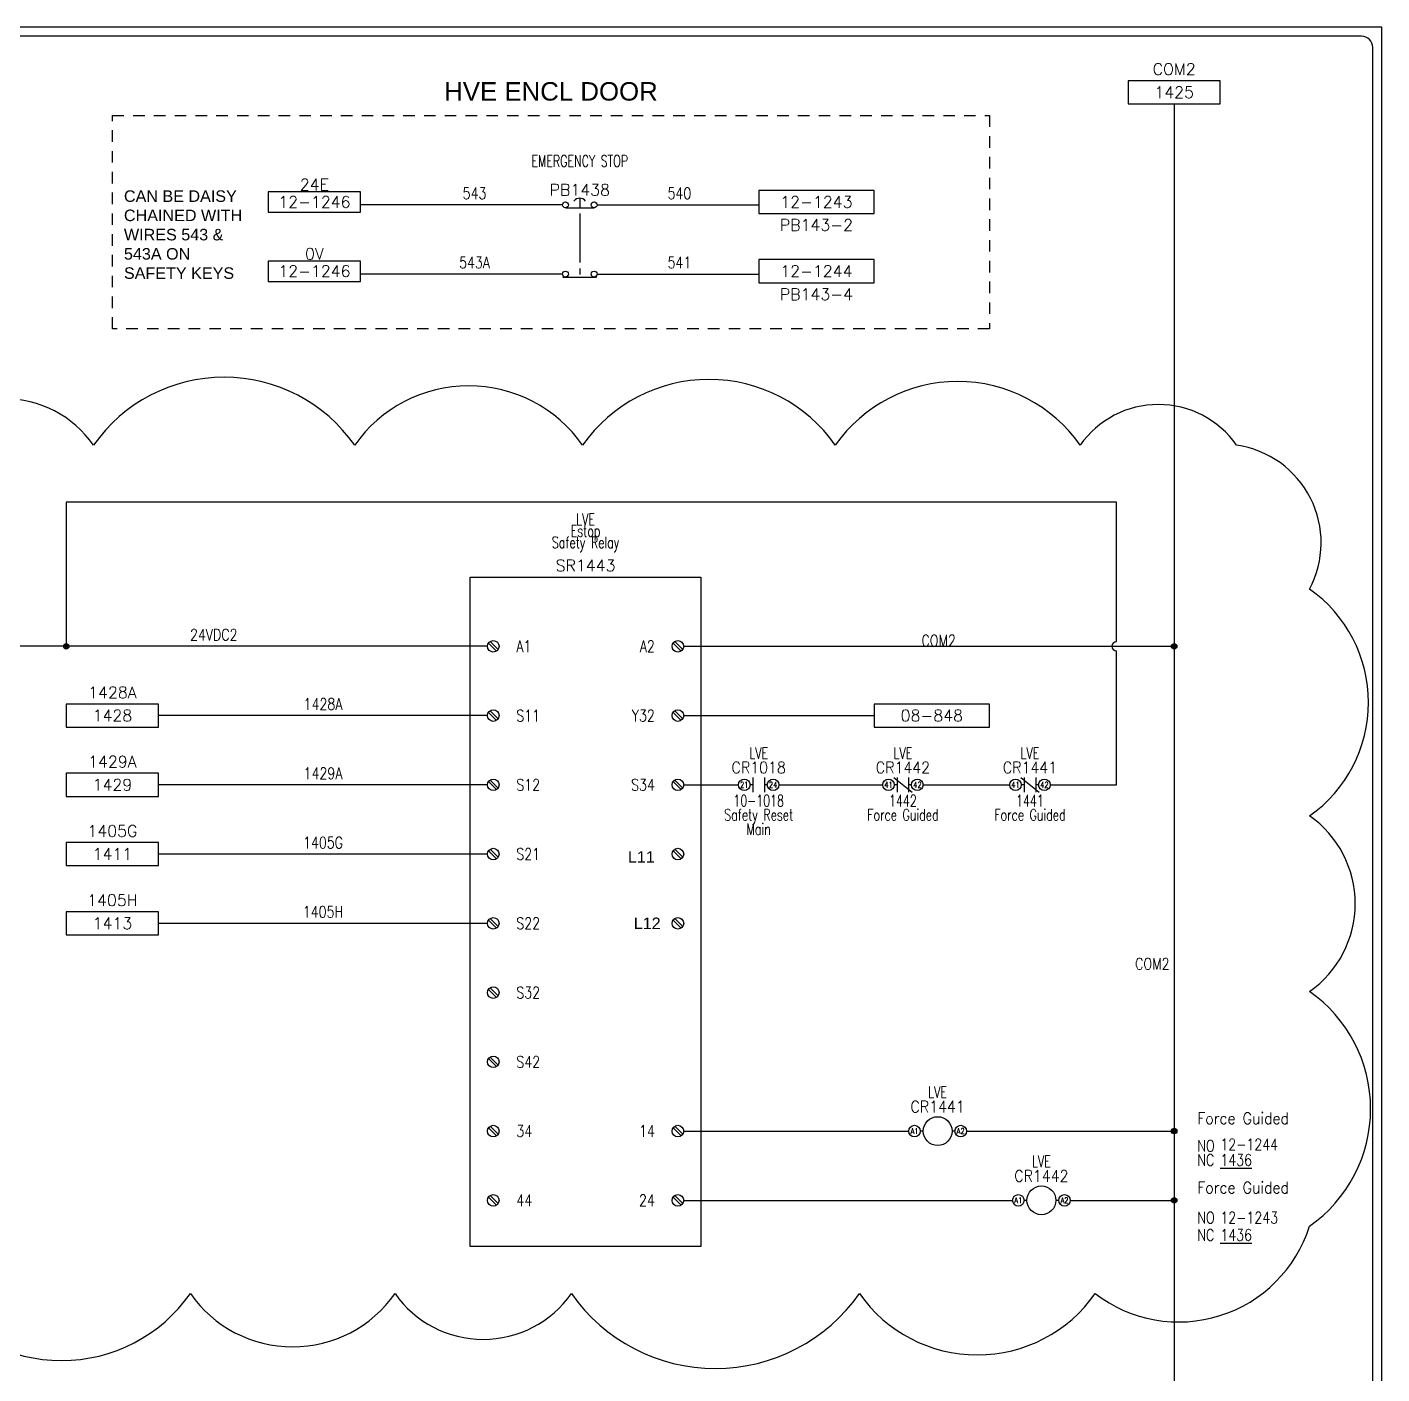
# Model space of a CAD drawing. Header units: inches. Extents: x 0 to 34.2, y 0 to 22.
# Drawn here: x 19.58 to 34.25, y 7.37 to 21.96 of the extents above; entities that cross this region are included whole.
import ezdxf
from ezdxf.enums import TextEntityAlignment as Align

# ---------------------------------------------------------------- set-up
doc = ezdxf.new("R2010")
doc.units = ezdxf.units.IN
doc.header["$MEASUREMENT"] = 0
doc.linetypes.add('HIDDEN2', pattern=[0.1875, 0.125, -0.0625])
for name, color, linetype in [('BLU_12AWG', 5, 'Continuous'), ('BLU_18AWG', 5, 'Continuous'), ('BLU_WHT_12AWG', 4, 'Continuous'), ('BLU_WHT_18AWG', 4, 'Continuous'), ('DESC', 150, 'Continuous'), ('DESCCHILD', 20, 'Continuous'), ('LINK', 9, 'Continuous'), ('LOC', 8, 'Continuous'), ('LOCBOX', 3, 'HIDDEN2'), ('MISC', 7, 'Continuous'), ('SYMS', 7, 'Continuous'), ('TAGS', 1, 'Continuous'), ('TERMS', 3, 'Continuous'), ('WIRENO', 3, 'Continuous'), ('XREF', 7, 'Continuous'), ('XREFCHILD', 90, 'Continuous')]:
    doc.layers.add(name, color=color, linetype=linetype)
doc.styles.add('Fields', font='simplex.shx', dxfattribs={"height": 0.185})
doc.styles.get("Standard").update_dxf_attribs({"font": 'arial.ttf'})
doc.styles.add('WD', font='romans.shx', dxfattribs={"height": 0.185})

# ---------------------------------------------------------------- blocks, each defined once
blk = doc.blocks.new('RG_Master_Ver_4_2_2')
at = {"color": 3}
for p, q in [((34.028, 21.856), (0.25, 21.856)), ((34.15, 0.194), (34.15, 21.734))]:
    blk.add_line(p, q, dxfattribs=at)
blk.add_lwpolyline([(0, -0.044), (34.25, -0.044), (34.25, 21.956), (0, 21.956)], close=True, dxfattribs=at)
blk.add_arc((34.028, 21.734), 0.122, 0, 90, dxfattribs=at)
at = {"style": 'Fields'}
for tag, p in [('DESCRIPTION_3', (13.116, 1.307)), ('DRN_3', (15.472, 1.307)), ('CHK_3', (16.529, 1.307)), ('APP_3', (17.552, 1.307)), ('DATE_3', (18.829, 1.307)), ('CUSTOMER', (28.997, 1.214)), ('DRAWING_DESC', (32.229, 1.246)), ('DESCRIPTION_2', (13.116, 0.951)), ('DRN_2', (15.472, 0.951)), ('CHK_2', (16.529, 0.951)), ('APP_2', (17.552, 0.951)), ('DATE_2', (18.829, 0.951)), ('DRAWING_#', (32.125, 0.894)), ('SIZE', (30.715, 0.894)), ('REV', (33.543, 0.894)), ('DESCRIPTION_1', (13.116, 0.596)), ('DRN_1', (15.472, 0.596)), ('CHK_1', (16.529, 0.596)), ('APP_1', (17.552, 0.596)), ('DATE_1', (18.829, 0.596)), ('PROJECT_#', (28.981, 0.581)), ('DRN_BY', (30.875, 0.524)), ('CHK_BY', (31.762, 0.524)), ('APP_BY', (32.75, 0.524)), ('SCALE', (33.652, 0.524)), ('PROJECT_NAME', (29.021, 0.176)), ('SHEETNUM', (32.753, 0.176)), ('TTL_SHTS', (33.547, 0.176))]:
    blk.add_attdef(tag, text='', height=0.125, dxfattribs=at).set_placement(p, align=Align.CENTER)
at = {"style": 'Fields', "flags": 9}
blk.add_attdef('WD_TB', (9.953, 0.194), '', height=0.0638, dxfattribs=at)
blk = doc.blocks.new('HPB12M')
for p, q in [((0, 0.074), (0, -0.031)), ((-0.156, -0.032), (0.156, -0.032))]:
    blk.add_line(p, q)
for centre in [(-0.155, 0), (0.155, 0)]:
    blk.add_circle(centre, 0.0322)
blk.add_arc((0, -0.006), 0.0781, 36.8699, 143.1301)
at = {"style": 'WD', "width": 0.7}
for tag, p in [('INST', (0, 0.738)), ('LOC', (0, 0.568)), ('DESC1', (0, 0.412)), ('DESC2', (0, 0.255)), ('XREF', (0, -0.232))]:
    blk.add_attdef(tag, text='', height=0.125, dxfattribs=at).set_placement(p, align=Align.CENTER)
at = {"style": 'WD'}
blk.add_attdef('TAG1', text='', height=0.125, dxfattribs=at).set_placement((0, 0.099), align=Align.CENTER)
for tag, p, height, flags in [('X4TERM01', (-0.188, 0), 0.0125, 1), ('FAMILY', (0.054, 0.058), 0.01, 9), ('CONTACT', (0.054, 0.042), 0.01, 9), ('X1TERM02', (0.188, 0), 0.0125, 1)]:
    blk.add_attdef(tag, p, '', height=height, dxfattribs=dict(at, flags=flags))
for tag, p in [('X2LINK', (0, 0.125)), ('X8LINK', (0, -0.094))]:
    blk.add_attdef(tag, p, '', height=0.01, dxfattribs=at)
at = {"linetype": 'Continuous', "style": 'WD', "flags": 9}
for tag, p in [('MFG', (0.076, 0)), ('CAT', (0.076, 0.017)), ('ASSYCODE', (0.076, -0.017))]:
    blk.add_attdef(tag, text='', height=0.01, dxfattribs=at).set_placement(p, align=Align.CENTER)
at = {"linetype": 'Continuous', "style": 'WD', "flags": 8}
blk.add_attdef('TERM01', text='', height=0.125, dxfattribs=at).set_placement((-0.25, -0.016), align=Align.TOP_RIGHT)
blk.add_attdef('TERM02', text='', height=0.125, dxfattribs=at).set_placement((0.25, -0.016), align=Align.TOP_LEFT)
blk = doc.blocks.new('HSS22')
for p, q in [((0, 0.062), (0, -0.005)), ((-0.185, -0.034), (0.18, -0.034))]:
    blk.add_line(p, q)
for centre in [(-0.155, 0), (0.155, 0)]:
    blk.add_circle(centre, 0.0322)
at = {"style": 'WD', "width": 0.7}
for tag, p in [('INST', (0, 0.738)), ('LOC', (0, 0.568)), ('DESC1', (0, 0.412)), ('DESC2', (0, 0.255)), ('XREF', (0, -0.227))]:
    blk.add_attdef(tag, text='', height=0.125, dxfattribs=at).set_placement(p, align=Align.CENTER)
at = {"style": 'WD'}
blk.add_attdef('TAG2', text='', height=0.125, dxfattribs=at).set_placement((0, 0.099), align=Align.CENTER)
for tag, p, height, flags in [('X4TERM01', (-0.188, 0), 0.0125, 1), ('FAMILY', (0.054, 0.058), 0.01, 9), ('CONTACT', (0.054, 0.042), 0.01, 9), ('X1TERM02', (0.188, 0), 0.0125, 1)]:
    blk.add_attdef(tag, p, '', height=height, dxfattribs=dict(at, flags=flags))
for tag, p in [('X2LINK', (0, 0.125)), ('X8LINK', (0, -0.094))]:
    blk.add_attdef(tag, p, '', height=0.01, dxfattribs=at)
at = {"style": 'WD', "width": 0.8}
blk.add_attdef('STATE', (0.25, 0.016), '', height=0.125, dxfattribs=at)
at = {"linetype": 'Continuous', "style": 'WD', "flags": 8}
blk.add_attdef('TERM01', text='', height=0.125, dxfattribs=at).set_placement((-0.25, -0.031), align=Align.TOP_RIGHT)
blk.add_attdef('TERM02', text='', height=0.125, dxfattribs=at).set_placement((0.25, -0.031), align=Align.TOP_LEFT)
blk = doc.blocks.new('WD_WNH')
at = {"linetype": 'Continuous', "style": 'WD', "width": 0.8}
blk.add_attdef('WIRENO', text='', height=0.125, dxfattribs=at).set_placement((0, 0.062), align=Align.CENTER)
at = {"style": 'WD', "flags": 1}
for tag, p in [('W01USER', (0, 0.078)), ('W02USER', (0, 0.07)), ('W03USER', (0, 0.062)), ('W04USER', (0, 0.055)), ('W05USER', (0, 0.047)), ('W06USER', (0, 0.039)), ('W07USER', (0, 0.031)), ('W08USER', (0, 0.023)), ('W09USER', (0, 0.016)), ('W10USER', (0, 0.008))]:
    blk.add_attdef(tag, text='', height=0.005, dxfattribs=at).set_placement(p, align=Align.CENTER)
blk = doc.blocks.new('HA2D1_REF_1')
for p, q in [((0, 0.25), (0, 0)), ((1, 0.25), (0, 0.25)), ((1, 0), (1, 0.25)), ((0, 0), (1, 0))]:
    blk.add_line(p, q)
at = {"style": 'WD'}
for tag, p in [('DESC1', (0.5, 0.3125)), ('XREF', (0.5, 0.0625))]:
    blk.add_attdef(tag, text='', height=0.125, dxfattribs=at).set_placement(p, align=Align.CENTER)
at = {"style": 'WD', "flags": 1}
blk.add_attdef('SIGCODE', text='', height=0.125, dxfattribs=at).set_placement((0.5, -0.125), align=Align.CENTER)
blk = doc.blocks.new('HA2S1_REF1')
for p, q in [((0, 0.25), (0, 0)), ((1.25, 0.25), (0, 0.25)), ((1.25, 0), (1.25, 0.25)), ((0, 0), (1.25, 0))]:
    blk.add_line(p, q)
at = {"style": 'WD', "flags": 1}
blk.add_attdef('SIGCODE', (0.312, 0.282), '', height=0.125, dxfattribs=at)
at = {"style": 'WD'}
for tag, p in [('XREF', (0.625, 0.062)), ('DESC1', (0.625, -0.153))]:
    blk.add_attdef(tag, text='', height=0.125, dxfattribs=at).set_placement(p, align=Align.CENTER)
blk = doc.blocks.new('HA2D1_REF1')
for p, q in [((-0.0625, 0.109375), (-0.0625, -0.109375)), ((0.9375, 0.109375), (-0.0625, 0.109375)), ((0.9375, -0.109375), (0.9375, 0.109375)), ((-0.0625, -0.109375), (0.9375, -0.109375))]:
    blk.add_line(p, q)
at = {"style": 'WD', "flags": 1}
blk.add_attdef('SIGCODE', (0, 0.3125), '', height=0.125, dxfattribs=at)
at = {"style": 'WD'}
for tag, p in [('DESC1', (0.4375, 0.125)), ('XREF', (0.4375, -0.0625))]:
    blk.add_attdef(tag, text='', height=0.125, dxfattribs=at).set_placement(p, align=Align.CENTER)
blk = doc.blocks.new('HCR1_AB_SRD22X2')
for p, q in [((0, 7.25), (2.5, 7.25)), ((0, 0), (0, 7.25)), ((2.5, 7.25), (2.5, 0)), ((0.198, 6.535), (0.285, 6.448)), ((0.215, 6.552), (0.302, 6.465)), ((2.198, 6.535), (2.285, 6.448)), ((2.215, 6.552), (2.302, 6.465)), ((0.198, 5.785), (0.285, 5.698)), ((0.215, 5.802), (0.302, 5.715)), ((2.198, 5.785), (2.285, 5.698)), ((2.215, 5.802), (2.302, 5.715)), ((0.198, 5.035), (0.285, 4.948)), ((0.215, 5.052), (0.302, 4.965)), ((2.198, 5.035), (2.285, 4.948)), ((2.215, 5.052), (2.302, 4.965)), ((0.198, 4.285), (0.285, 4.198)), ((0.215, 4.302), (0.302, 4.215)), ((2.198, 4.285), (2.285, 4.198)), ((2.215, 4.302), (2.302, 4.215)), ((0.198, 3.535), (0.285, 3.448)), ((0.215, 3.552), (0.302, 3.465)), ((2.198, 3.535), (2.285, 3.448)), ((2.215, 3.552), (2.302, 3.465)), ((0.215, 2.802), (0.302, 2.715)), ((0.198, 2.785), (0.285, 2.698)), ((0.198, 2.035), (0.285, 1.948)), ((0.215, 2.052), (0.302, 1.965)), ((0.198, 1.285), (0.285, 1.198)), ((0.215, 1.302), (0.302, 1.215)), ((2.198, 1.285), (2.285, 1.198)), ((2.215, 1.302), (2.302, 1.215)), ((0.198, 0.535), (0.285, 0.448)), ((0.215, 0.552), (0.302, 0.465)), ((2.198, 0.535), (2.285, 0.448)), ((2.215, 0.552), (2.302, 0.465)), ((2.5, 0), (0, 0))]:
    blk.add_line(p, q)
for centre in [(0.25, 6.5), (2.25, 6.5), (0.25, 5.75), (2.25, 5.75), (0.25, 5), (2.25, 5), (0.25, 4.25), (2.25, 4.25), (0.25, 3.5), (2.25, 3.5), (0.25, 2.75), (0.25, 2), (0.25, 1.25), (2.25, 1.25), (0.25, 0.5), (2.25, 0.5)]:
    blk.add_circle(centre, 0.0625)
at = {"style": 'WD', "width": 0.7}
for tag, p in [('INST', (1.25, 8)), ('LOC', (1.25, 7.875)), ('DESC1', (1.25, 7.75)), ('DESC2', (1.25, 7.625)), ('DESC3', (1.25, 7.5))]:
    blk.add_attdef(tag, text='', height=0.125, dxfattribs=at).set_placement(p, align=Align.MIDDLE_CENTER)
at = {"style": 'WD'}
blk.add_attdef('TAG1', text='', height=0.125, dxfattribs=at).set_placement((1.25, 7.375), align=Align.MIDDLE_CENTER)
at = {"style": 'WD', "flags": 9}
for tag, p in [('MFG', (1.25, 7.125)), ('CAT', (1.25, 7)), ('ASSYCODE', (1.25, 6.875)), ('FAMILY', (1.25, 6.75))]:
    blk.add_attdef(tag, text='', height=0.125, dxfattribs=at).set_placement(p, align=Align.MIDDLE_CENTER)
at = {"style": 'WD', "flags": 1}
for tag, p, height in [('X4TERM01', (0.188, 6.5), 0.005), ('X1TERM10', (2.312, 6.5), 0.005), ('X4TERM02', (0.188, 5.75), 0.005), ('X1TERM11', (2.312, 5.75), 0.005), ('X4TERM03', (0.188, 5), 0.005), ('X1TERM12', (2.312, 5), 0.005), ('X1TERM15', (2.312, 4.25), 0.01), ('X4TERM04', (0.188, 4.25), 0.005), ('X4TERM05', (0.188, 3.5), 0.005), ('X1TERM16', (2.312, 3.5), 0.01), ('X4TERM08', (0.188, 2.75), 0.005), ('X4TERM09', (0.188, 2), 0.005), ('X4TERM06', (0.188, 1.25), 0.005), ('X1TERM13', (2.312, 1.25), 0.005), ('X4TERM07', (0.188, 0.5), 0.005), ('X1TERM14', (2.312, 0.5), 0.005)]:
    blk.add_attdef(tag, p, '', height=height, dxfattribs=at)
at = {"style": 'WD', "width": 0.8}
for tag, p in [('TERM01', (0.5, 6.5)), ('TERM02', (0.5, 5.75)), ('TERM03', (0.5, 5)), ('TERM04', (0.5, 4.25)), ('TERM05', (0.5, 3.5)), ('TERM08', (0.5, 2.75)), ('TERM09', (0.5, 2)), ('TERM06', (0.5, 1.25)), ('TERM07', (0.5, 0.5))]:
    blk.add_attdef(tag, text='', height=0.125, dxfattribs=at).set_placement(p, align=Align.MIDDLE_LEFT)
for tag, p in [('TERM10', (2, 6.5)), ('TERM11', (2, 5.75)), ('TERM12', (2, 5)), ('TERM13', (2, 1.25)), ('TERM14', (2, 0.5))]:
    blk.add_attdef(tag, text='', height=0.125, dxfattribs=at).set_placement(p, align=Align.MIDDLE_RIGHT)
for tag, p in [('TERM15', (1.718, 4.312)), ('TERM16', (1.718, 3.562))]:
    blk.add_attdef(tag, text='', height=0.125, dxfattribs=at).set_placement(p, align=Align.TOP_CENTER)
blk = doc.blocks.new('WDDOT')
for radius in [0.03, 0.0187, 0.00929]:
    blk.add_circle((0, 0), radius)
blk = doc.blocks.new('WD_WNV')
at = {"linetype": 'Continuous', "style": 'WD', "width": 0.8}
blk.add_attdef('WIRENO', text='', height=0.125, dxfattribs=at).set_placement((-0.05, 0), align=Align.MIDDLE_RIGHT)
at = {"style": 'WD', "flags": 1}
for tag, p in [('W01USER', (-0.062, 0.094)), ('W02USER', (-0.062, 0.086)), ('W03USER', (-0.062, 0.078)), ('W04USER', (-0.062, 0.07)), ('W05USER', (-0.062, 0.062)), ('W06USER', (-0.062, 0.055)), ('W07USER', (-0.062, 0.047)), ('W08USER', (-0.062, 0.039)), ('W09USER', (-0.062, 0.031)), ('W10USER', (-0.062, 0.023))]:
    blk.add_attdef(tag, text='', height=0.005, dxfattribs=at).set_placement(p, align=Align.CENTER)
blk = doc.blocks.new('HCR21T')
for p, q in [((-0.062, 0), (-0.094, 0)), ((0.094, 0), (0.062, 0))]:
    blk.add_line(p, q)
at = {"linetype": 'Continuous'}
for p, q in [((-0.062, 0.08), (-0.062, -0.08)), ((0.062, 0.08), (0.062, -0.08))]:
    blk.add_line(p, q, dxfattribs=at)
for centre in [(-0.156, 0), (0.156, 0)]:
    blk.add_circle(centre, 0.0625)
at = {"style": 'WD'}
for tag, width, p in [('INST', 0.7, (0, 0.451)), ('LOC', 0.7, (0, 0.281)), ('TAG2', 0.9, (0, 0.125)), ('XREF', 0.7, (0, -0.235)), ('DESC1', 0.7, (0, -0.387)), ('DESC2', 0.7, (0, -0.543))]:
    blk.add_attdef(tag, text='', height=0.125, dxfattribs=dict(at, width=width)).set_placement(p, align=Align.CENTER)
at = {"linetype": 'Continuous', "style": 'WD', "width": 0.8, "flags": 8}
for tag, p in [('TERM01', (-0.156, 0)), ('TERM02', (0.156, 0))]:
    blk.add_attdef(tag, text='', height=0.0625, dxfattribs=at).set_placement(p, align=Align.MIDDLE_CENTER)
at = {"style": 'WD'}
for tag, p, height, flags in [('X4TERM01', (-0.219, 0), 0.0125, 1), ('FAMILY', (0.097, 0.053), 0.01, 9), ('CONTACT', (0.097, 0.036), 0.01, 1), ('X1TERM02', (0.219, 0), 0.0125, 1)]:
    blk.add_attdef(tag, p, '', height=height, dxfattribs=dict(at, flags=flags))
for tag, p in [('X2LINK', (0, 0.125)), ('X8LINK', (0, -0.125))]:
    blk.add_attdef(tag, p, '', height=0.01, dxfattribs=at)
blk = doc.blocks.new('HCR1T')
for p, q in [((-0.156, 0), (-0.188, 0)), ((0.188, 0), (0.156, 0))]:
    blk.add_line(p, q)
for centre, radius in [((0, 0), 0.156), ((-0.25, 0), 0.0625), ((0.25, 0), 0.0625)]:
    blk.add_circle(centre, radius)
at = {"style": 'WD'}
for tag, width, p in [('INST', 0.7, (0, 0.528)), ('LOC', 0.7, (0, 0.359)), ('TAG1', 0.9, (0, 0.202))]:
    blk.add_attdef(tag, text='', height=0.125, dxfattribs=dict(at, width=width)).set_placement(p, align=Align.CENTER)
at = {"style": 'WD', "flags": 9}
blk.add_attdef('FAMILY', text='', height=0.01, dxfattribs=at).set_placement((-0.005, 0.17), align=Align.CENTER)
at = {"linetype": 'Continuous', "style": 'WD', "flags": 1}
for tag, p in [('CAT', (0, 0.159)), ('MFG', (0, 0.14))]:
    blk.add_attdef(tag, text='', height=0.01, dxfattribs=at).set_placement(p, align=Align.MIDDLE)
at = {"style": 'WD'}
for tag, p, width in [('DESC1', (1.126, 0.076), 0.9), ('DESC2', (1.126, -0.081), 0.9), ('DESC3', (1.126, -0.237), 0.9), ('XREFNO', (1.359, -0.393), 0.8), ('XREFNC', (1.359, -0.549), 0.8)]:
    blk.add_attdef(tag, p, '', height=0.125, dxfattribs=dict(at, width=width))
at = {"linetype": 'Continuous', "style": 'WD', "width": 0.8, "flags": 8}
for tag, p in [('TERM01', (-0.25, 0)), ('TERM02', (0.25, 0))]:
    blk.add_attdef(tag, text='', height=0.0625, dxfattribs=at).set_placement(p, align=Align.MIDDLE_CENTER)
at = {"style": 'WD', "flags": 1}
for tag, p in [('X4TERM01', (-0.312, 0)), ('X1TERM02', (0.312, 0))]:
    blk.add_attdef(tag, p, '', height=0.0125, dxfattribs=at)
at = {"linetype": 'Continuous', "style": 'WD', "flags": 9}
blk.add_attdef('ASSYCODE', text='', height=0.01, dxfattribs=at).set_placement((0, 0.109), align=Align.CENTER)
at = {"style": 'WD', "width": 0.8, "flags": 8}
for tag, p in [('NO', (1.126, -0.393)), ('NC', (1.126, -0.549))]:
    blk.add_attdef(tag, p, '', height=0.125, dxfattribs=at)
blk = doc.blocks.new('HCR22T')
at = {"linetype": 'Continuous'}
for p, q in [((-0.1, 0.08), (0.1, -0.08)), ((-0.062, 0.08), (-0.062, -0.08)), ((0.062, 0.08), (0.062, -0.08))]:
    blk.add_line(p, q, dxfattribs=at)
for p, q in [((-0.062, 0), (-0.094, 0)), ((0.094, 0), (0.062, 0))]:
    blk.add_line(p, q)
for centre in [(-0.156, 0), (0.156, 0)]:
    blk.add_circle(centre, 0.0625)
at = {"style": 'WD'}
for tag, width, p in [('INST', 0.7, (0, 0.451)), ('LOC', 0.7, (0, 0.281)), ('TAG2', 0.9, (0, 0.125)), ('XREF', 0.7, (0, -0.235)), ('DESC1', 0.7, (0, -0.387)), ('DESC2', 0.7, (0, -0.543)), ('DESC3', 0.7, (0, -0.699))]:
    blk.add_attdef(tag, text='', height=0.125, dxfattribs=dict(at, width=width)).set_placement(p, align=Align.CENTER)
at = {"linetype": 'Continuous', "style": 'WD', "width": 0.8, "flags": 8}
for tag, p in [('TERM01', (-0.156, 0)), ('TERM02', (0.156, 0))]:
    blk.add_attdef(tag, text='', height=0.0625, dxfattribs=at).set_placement(p, align=Align.MIDDLE_CENTER)
at = {"style": 'WD'}
for tag, p, height, flags in [('X4TERM01', (-0.219, 0), 0.0125, 1), ('FAMILY', (0.097, 0.053), 0.01, 9), ('CONTACT', (0.097, 0.036), 0.01, 1), ('X1TERM02', (0.219, 0), 0.0125, 1)]:
    blk.add_attdef(tag, p, '', height=height, dxfattribs=dict(at, flags=flags))
for tag, p in [('X2LINK', (0, 0.125)), ('X8LINK', (0, -0.125))]:
    blk.add_attdef(tag, p, '', height=0.01, dxfattribs=at)
blk = doc.blocks.new('HA2S1_REF_1')
for p, q in [((0, 0.25), (0, 0)), ((1.25, 0.25), (0, 0.25)), ((1.25, 0), (1.25, 0.25)), ((0, 0), (1.25, 0))]:
    blk.add_line(p, q)
at = {"style": 'WD', "flags": 1}
blk.add_attdef('SIGCODE', text='', height=0.125, dxfattribs=at).set_placement((0.625, 0.3125), align=Align.CENTER)
at = {"style": 'WD'}
for tag, p in [('XREF', (0.625, 0.0625)), ('DESC1', (0.625, -0.1875))]:
    blk.add_attdef(tag, text='', height=0.125, dxfattribs=at).set_placement(p, align=Align.CENTER)

msp = doc.modelspace()

# ---------------------------------------------------------------- linework, layer by layer
msp.add_lwpolyline([(18.359, 17.428, 0.520567), (18.359, 15.113, 0.520567), (18.359, 12.324, 0.520567), (18.359, 10.645, 0.520567), (18.554, 8.241, 0.520567), (21.344, 8.241, 0.520567), (23.561, 8.241, 0.520567), (25.471, 8.241, 0.520567), (28.591, 8.241, 0.520567), (31.145, 8.241, 0.520567), (33.466, 8.97, 0.520567), (33.466, 11.512, 0.520567), (33.466, 13.414, 0.520567), (33.466, 15.87, 0.520567), (32.676, 17.428, 0.520567), (30.982, 17.428, 0.520567), (28.33, 17.428, 0.520567), (25.593, 17.428, 0.520567), (23.124, 17.428, 0.520567), (20.296, 17.428, 0.520567)], format="xyb", close=True)
at = {"layer": 'BLU_12AWG'}
for p, q in [((31.375, 16.812), (20, 16.812)), ((20, 16.812), (20, 15.25)), ((31.375, 15.3), (31.375, 16.812)), ((24.562, 15.25), (18.75, 15.25)), ((31.375, 13.75), (31.375, 15.2)), ((30.656, 13.75), (31.375, 13.75))]:
    msp.add_line(p, q, dxfattribs=at)
msp.add_arc((31.375, 15.25), 0.05, 90, 270, dxfattribs=at)
at = {"layer": 'BLU_18AWG'}
for p, q in [((25.375, 20.031), (23.188, 20.031)), ((25.75, 20.031), (27.5, 20.031)), ((24.562, 14.5), (21, 14.5)), ((26.688, 14.5), (28.75, 14.5)), ((24.562, 13.75), (21, 13.75)), ((26.688, 13.75), (27.281, 13.75)), ((27.719, 13.75), (28.844, 13.75)), ((29.281, 13.75), (30.219, 13.75)), ((26.688, 10), (29.125, 10)), ((26.688, 9.25), (30.25, 9.25))]:
    msp.add_line(p, q, dxfattribs=at)
at = {"layer": 'BLU_WHT_12AWG'}
for p, q in [((32, 21.125), (32, 2.5)), ((26.688, 15.25), (32, 15.25)), ((29.75, 10), (32, 10)), ((30.875, 9.25), (32, 9.25))]:
    msp.add_line(p, q, dxfattribs=at)
at = {"layer": 'BLU_WHT_18AWG'}
for p, q in [((25.375, 19.281), (23.188, 19.281)), ((25.75, 19.281), (27.5, 19.281)), ((24.562, 13), (21, 13)), ((24.562, 12.25), (21, 12.25))]:
    msp.add_line(p, q, dxfattribs=at)
at = {"layer": 'LINK'}
msp.add_lwpolyline([(25.562, 19.938), (25.562, 19.406)], dxfattribs=at)
at = {"layer": 'LOCBOX'}
msp.add_lwpolyline([(20.5, 21), (30, 21), (30, 18.688), (20.5, 18.688)], close=True, dxfattribs=at)

# ---------------------------------------------------------------- block references
msp.add_blockref('RG_Master_Ver_4_2_2', (0, 0))
at = {"layer": 'SYMS'}
ref = msp.add_blockref('HA2D1_REF_1', (31.5, 21.125), dxfattribs=at)
ref.add_attrib('XREF', '1425', dxfattribs={"layer": 'XREF', "height": 0.125, "style": 'WD'}).set_placement((32, 21.188), align=Align.CENTER)
ref.add_attrib('DESC1', 'COM2', dxfattribs={"layer": 'DESC', "height": 0.125, "style": 'WD'}).set_placement((32, 21.438), align=Align.CENTER)
ref = msp.add_blockref('HPB12M', (25.562, 20.031), dxfattribs=at)
ref.add_attrib('DESC1', 'EMERGENCY STOP', dxfattribs={"layer": 'DESC', "height": 0.125, "style": 'WD', "width": 0.7}).set_placement((25.562, 20.443), align=Align.CENTER)
ref.add_attrib('TAG1', 'PB1438', dxfattribs={"layer": 'TAGS', "height": 0.125, "style": 'WD'}).set_placement((25.562, 20.131), align=Align.CENTER)
ref = msp.add_blockref('HA2D1_REF1', (22.25, 20.062), dxfattribs=at)
ref.add_attrib('XREF', '12-1246', dxfattribs={"layer": 'XREF', "height": 0.125, "style": 'WD'}).set_placement((22.688, 20), align=Align.CENTER)
ref.add_attrib('DESC1', '24E', dxfattribs={"layer": 'DESC', "height": 0.125, "style": 'WD'}).set_placement((22.688, 20.188), align=Align.CENTER)
ref = msp.add_blockref('HA2S1_REF1', (27.5, 19.938), dxfattribs=at)
ref.add_attrib('XREF', '12-1243', dxfattribs={"layer": 'XREF', "height": 0.125, "style": 'WD'}).set_placement((28.125, 20), align=Align.CENTER)
ref.add_attrib('DESC1', 'PB143-2', dxfattribs={"layer": 'DESC', "height": 0.125, "style": 'WD'}).set_placement((28.125, 19.75), align=Align.CENTER)
ref = msp.add_blockref('HA2D1_REF1', (22.25, 19.312), dxfattribs=at)
ref.add_attrib('XREF', '12-1246', dxfattribs={"layer": 'XREF', "height": 0.125, "style": 'WD'}).set_placement((22.688, 19.25), align=Align.CENTER)
ref.add_attrib('DESC1', '0V', dxfattribs={"layer": 'DESC', "height": 0.125, "style": 'WD'}).set_placement((22.688, 19.438), align=Align.CENTER)
ref = msp.add_blockref('HA2S1_REF1', (27.5, 19.188), dxfattribs=at)
ref.add_attrib('XREF', '12-1244', dxfattribs={"layer": 'XREF', "height": 0.125, "style": 'WD'}).set_placement((28.125, 19.25), align=Align.CENTER)
ref.add_attrib('DESC1', 'PB143-4', dxfattribs={"layer": 'DESC', "height": 0.125, "style": 'WD'}).set_placement((28.125, 19), align=Align.CENTER)
for name, p in [('HSS22', (25.562, 19.281)), ('WDDOT', (20, 15.25)), ('WDDOT', (32, 15.25)), ('WDDOT', (32, 10)), ('WDDOT', (32, 9.25))]:
    msp.add_blockref(name, p, dxfattribs=at)
ref = msp.add_blockref('HCR1_AB_SRD22X2', (24.375, 8.75), dxfattribs=at)
ref.add_attrib('TERM14', '24', dxfattribs={"layer": 'TERMS', "height": 0.125, "style": 'WD', "width": 0.8}).set_placement((26.375, 9.25), align=Align.MIDDLE_RIGHT)
ref.add_attrib('TERM13', '14', dxfattribs={"layer": 'TERMS', "height": 0.125, "style": 'WD', "width": 0.8}).set_placement((26.375, 10), align=Align.MIDDLE_RIGHT)
ref.add_attrib('TERM12', 'S34', dxfattribs={"layer": 'TERMS', "height": 0.125, "style": 'WD', "width": 0.8}).set_placement((26.375, 13.75), align=Align.MIDDLE_RIGHT)
ref.add_attrib('TERM11', 'Y32', dxfattribs={"layer": 'TERMS', "height": 0.125, "style": 'WD', "width": 0.8}).set_placement((26.375, 14.5), align=Align.MIDDLE_RIGHT)
ref.add_attrib('TERM10', 'A2', dxfattribs={"layer": 'TERMS', "height": 0.125, "style": 'WD', "width": 0.8}).set_placement((26.375, 15.25), align=Align.MIDDLE_RIGHT)
ref.add_attrib('TERM07', '44', dxfattribs={"layer": 'TERMS', "height": 0.125, "style": 'WD', "width": 0.8}).set_placement((24.875, 9.25), align=Align.MIDDLE_LEFT)
ref.add_attrib('TERM06', '34', dxfattribs={"layer": 'TERMS', "height": 0.125, "style": 'WD', "width": 0.8}).set_placement((24.875, 10), align=Align.MIDDLE_LEFT)
ref.add_attrib('TERM05', 'S22', dxfattribs={"layer": 'TERMS', "height": 0.125, "style": 'WD', "width": 0.8}).set_placement((24.875, 12.25), align=Align.MIDDLE_LEFT)
ref.add_attrib('TERM04', 'S21', dxfattribs={"layer": 'TERMS', "height": 0.125, "style": 'WD', "width": 0.8}).set_placement((24.875, 13), align=Align.MIDDLE_LEFT)
ref.add_attrib('TERM03', 'S12', dxfattribs={"layer": 'TERMS', "height": 0.125, "style": 'WD', "width": 0.8}).set_placement((24.875, 13.75), align=Align.MIDDLE_LEFT)
ref.add_attrib('TERM02', 'S11', dxfattribs={"layer": 'TERMS', "height": 0.125, "style": 'WD', "width": 0.8}).set_placement((24.875, 14.5), align=Align.MIDDLE_LEFT)
ref.add_attrib('TERM01', 'A1', dxfattribs={"layer": 'TERMS', "height": 0.125, "style": 'WD', "width": 0.8}).set_placement((24.875, 15.25), align=Align.MIDDLE_LEFT)
ref.add_attrib('TAG1', 'SR1443', dxfattribs={"layer": 'TAGS', "height": 0.125, "style": 'WD'}).set_placement((25.625, 16.125), align=Align.MIDDLE_CENTER)
ref.add_attrib('DESC1', 'Estop', dxfattribs={"layer": 'DESC', "height": 0.125, "style": 'WD', "width": 0.7}).set_placement((25.625, 16.5), align=Align.MIDDLE_CENTER)
ref.add_attrib('DESC2', 'Safety Relay', dxfattribs={"layer": 'DESC', "height": 0.125, "style": 'WD', "width": 0.7}).set_placement((25.625, 16.375), align=Align.MIDDLE_CENTER)
ref.add_attrib('LOC', 'LVE', dxfattribs={"layer": 'LOC', "height": 0.125, "style": 'WD', "width": 0.7}).set_placement((25.625, 16.625), align=Align.MIDDLE_CENTER)
ref.add_attrib('TERM09', 'S42', dxfattribs={"layer": 'TERMS', "height": 0.125, "style": 'WD', "width": 0.8}).set_placement((24.875, 10.75), align=Align.MIDDLE_LEFT)
ref.add_attrib('TERM08', 'S32', dxfattribs={"layer": 'TERMS', "height": 0.125, "style": 'WD', "width": 0.8}).set_placement((24.875, 11.5), align=Align.MIDDLE_LEFT)
ref = msp.add_blockref('HA2D1_REF_1', (20, 14.375), dxfattribs=at)
ref.add_attrib('XREF', '1428', dxfattribs={"layer": 'XREF', "height": 0.125, "style": 'WD'}).set_placement((20.5, 14.438), align=Align.CENTER)
ref.add_attrib('DESC1', '1428A', dxfattribs={"layer": 'DESC', "height": 0.125, "style": 'WD'}).set_placement((20.5, 14.688), align=Align.CENTER)
ref = msp.add_blockref('HA2S1_REF_1', (28.75, 14.375), dxfattribs=at)
ref.add_attrib('XREF', '08-848', dxfattribs={"layer": 'XREF', "height": 0.125, "style": 'WD'}).set_placement((29.375, 14.438), align=Align.CENTER)
ref = msp.add_blockref('HCR21T', (27.5, 13.75), dxfattribs=at)
ref.add_attrib('LOC', 'LVE', dxfattribs={"layer": 'LOC', "height": 0.125, "style": 'WD', "width": 0.7}).set_placement((27.5, 14.031), align=Align.CENTER)
ref.add_attrib('TERM02', '24', dxfattribs={"layer": 'TERMS', "linetype": 'Continuous', "height": 0.0625, "style": 'WD', "width": 0.8, "flags": 8}).set_placement((27.656, 13.75), align=Align.MIDDLE_CENTER)
ref.add_attrib('TERM01', '21', dxfattribs={"layer": 'TERMS', "linetype": 'Continuous', "height": 0.0625, "style": 'WD', "width": 0.8, "flags": 8}).set_placement((27.344, 13.75), align=Align.MIDDLE_CENTER)
ref.add_attrib('XREF', '10-1018', dxfattribs={"layer": 'XREFCHILD', "height": 0.125, "style": 'WD', "width": 0.7}).set_placement((27.5, 13.515), align=Align.CENTER)
ref.add_attrib('DESC2', 'Main', dxfattribs={"layer": 'DESCCHILD', "height": 0.125, "style": 'WD', "width": 0.7}).set_placement((27.5, 13.207), align=Align.CENTER)
ref.add_attrib('DESC1', 'Safety Reset', dxfattribs={"layer": 'DESCCHILD', "height": 0.125, "style": 'WD', "width": 0.7}).set_placement((27.5, 13.363), align=Align.CENTER)
ref.add_attrib('TAG2', 'CR1018', dxfattribs={"layer": 'TAGS', "height": 0.125, "style": 'WD', "width": 0.9}).set_placement((27.5, 13.875), align=Align.CENTER)
ref = msp.add_blockref('HCR22T', (29.062, 13.75), dxfattribs=at)
ref.add_attrib('LOC', 'LVE', dxfattribs={"layer": 'LOC', "height": 0.125, "style": 'WD', "width": 0.7}).set_placement((29.062, 14.031), align=Align.CENTER)
ref.add_attrib('TERM02', '42', dxfattribs={"layer": 'TERMS', "linetype": 'Continuous', "height": 0.0625, "style": 'WD', "width": 0.8, "flags": 8}).set_placement((29.219, 13.75), align=Align.MIDDLE_CENTER)
ref.add_attrib('TERM01', '41', dxfattribs={"layer": 'TERMS', "linetype": 'Continuous', "height": 0.0625, "style": 'WD', "width": 0.8, "flags": 8}).set_placement((28.906, 13.75), align=Align.MIDDLE_CENTER)
ref.add_attrib('XREF', '1442', dxfattribs={"layer": 'XREFCHILD', "height": 0.125, "style": 'WD', "width": 0.7}).set_placement((29.062, 13.515), align=Align.CENTER)
ref.add_attrib('DESC1', 'Force Guided', dxfattribs={"layer": 'DESCCHILD', "height": 0.125, "style": 'WD', "width": 0.7}).set_placement((29.062, 13.363), align=Align.CENTER)
ref.add_attrib('TAG2', 'CR1442', dxfattribs={"layer": 'TAGS', "height": 0.125, "style": 'WD', "width": 0.9}).set_placement((29.062, 13.875), align=Align.CENTER)
ref = msp.add_blockref('HCR22T', (30.438, 13.75), dxfattribs=at)
ref.add_attrib('LOC', 'LVE', dxfattribs={"layer": 'LOC', "height": 0.125, "style": 'WD', "width": 0.7}).set_placement((30.438, 14.031), align=Align.CENTER)
ref.add_attrib('TERM02', '42', dxfattribs={"layer": 'TERMS', "linetype": 'Continuous', "height": 0.0625, "style": 'WD', "width": 0.8, "flags": 8}).set_placement((30.594, 13.75), align=Align.MIDDLE_CENTER)
ref.add_attrib('TERM01', '41', dxfattribs={"layer": 'TERMS', "linetype": 'Continuous', "height": 0.0625, "style": 'WD', "width": 0.8, "flags": 8}).set_placement((30.281, 13.75), align=Align.MIDDLE_CENTER)
ref.add_attrib('XREF', '1441', dxfattribs={"layer": 'XREFCHILD', "height": 0.125, "style": 'WD', "width": 0.7}).set_placement((30.438, 13.515), align=Align.CENTER)
ref.add_attrib('DESC1', 'Force Guided', dxfattribs={"layer": 'DESCCHILD', "height": 0.125, "style": 'WD', "width": 0.7}).set_placement((30.438, 13.363), align=Align.CENTER)
ref.add_attrib('TAG2', 'CR1441', dxfattribs={"layer": 'TAGS', "height": 0.125, "style": 'WD', "width": 0.9}).set_placement((30.438, 13.875), align=Align.CENTER)
ref = msp.add_blockref('HA2D1_REF_1', (20, 13.625), dxfattribs=at)
ref.add_attrib('XREF', '1429', dxfattribs={"layer": 'XREF', "height": 0.125, "style": 'WD'}).set_placement((20.5, 13.688), align=Align.CENTER)
ref.add_attrib('DESC1', '1429A', dxfattribs={"layer": 'DESC', "height": 0.125, "style": 'WD'}).set_placement((20.5, 13.938), align=Align.CENTER)
ref = msp.add_blockref('HA2D1_REF_1', (20, 12.875), dxfattribs=at)
ref.add_attrib('XREF', '1411', dxfattribs={"layer": 'XREF', "height": 0.125, "style": 'WD'}).set_placement((20.5, 12.938), align=Align.CENTER)
ref.add_attrib('DESC1', '1405G', dxfattribs={"layer": 'DESC', "height": 0.125, "style": 'WD'}).set_placement((20.5, 13.188), align=Align.CENTER)
ref = msp.add_blockref('HA2D1_REF_1', (20, 12.125), dxfattribs=at)
ref.add_attrib('XREF', '1413', dxfattribs={"layer": 'XREF', "height": 0.125, "style": 'WD'}).set_placement((20.5, 12.188), align=Align.CENTER)
ref.add_attrib('DESC1', '1405H', dxfattribs={"layer": 'DESC', "height": 0.125, "style": 'WD'}).set_placement((20.5, 12.438), align=Align.CENTER)
ref = msp.add_blockref('HCR1T', (29.438, 10), dxfattribs=at)
ref.add_attrib('TERM02', 'A2', dxfattribs={"layer": 'TERMS', "linetype": 'Continuous', "height": 0.0625, "style": 'WD', "width": 0.8, "flags": 8}).set_placement((29.688, 10), align=Align.MIDDLE_CENTER)
ref.add_attrib('TERM01', 'A1', dxfattribs={"layer": 'TERMS', "linetype": 'Continuous', "height": 0.0625, "style": 'WD', "width": 0.8, "flags": 8}).set_placement((29.188, 10), align=Align.MIDDLE_CENTER)
ref.add_attrib('LOC', 'LVE', dxfattribs={"layer": 'LOC', "height": 0.125, "style": 'WD', "width": 0.7}).set_placement((29.438, 10.359), align=Align.CENTER)
ref.add_attrib('NC', 'NC', (32.25, 9.625), dxfattribs={"layer": 'MISC', "height": 0.125, "style": 'WD', "width": 0.8, "flags": 8})
ref.add_attrib('NO', 'NO', (32.25, 9.778), dxfattribs={"layer": 'MISC', "height": 0.125, "style": 'WD', "width": 0.8, "flags": 8})
ref.add_attrib('XREFNC', '%%u1436%%u', (32.5, 9.625), dxfattribs={"layer": 'XREF', "height": 0.125, "style": 'WD', "width": 0.8})
ref.add_attrib('XREFNO', '12-1244', (32.5, 9.793), dxfattribs={"layer": 'XREF', "height": 0.125, "style": 'WD', "width": 0.8})
ref.add_attrib('DESC1', 'Force Guided', (32.25, 10.076), dxfattribs={"layer": 'DESC', "height": 0.125, "style": 'WD', "width": 0.9})
ref.add_attrib('TAG1', 'CR1441', dxfattribs={"layer": 'TAGS', "height": 0.125, "style": 'WD', "width": 0.9}).set_placement((29.438, 10.202), align=Align.CENTER)
ref = msp.add_blockref('HCR1T', (30.562, 9.25), dxfattribs=at)
ref.add_attrib('TERM02', 'A2', dxfattribs={"layer": 'TERMS', "linetype": 'Continuous', "height": 0.0625, "style": 'WD', "width": 0.8, "flags": 8}).set_placement((30.812, 9.25), align=Align.MIDDLE_CENTER)
ref.add_attrib('TERM01', 'A1', dxfattribs={"layer": 'TERMS', "linetype": 'Continuous', "height": 0.0625, "style": 'WD', "width": 0.8, "flags": 8}).set_placement((30.312, 9.25), align=Align.MIDDLE_CENTER)
ref.add_attrib('LOC', 'LVE', dxfattribs={"layer": 'LOC', "height": 0.125, "style": 'WD', "width": 0.7}).set_placement((30.562, 9.609), align=Align.CENTER)
ref.add_attrib('NC', 'NC', (32.25, 8.812), dxfattribs={"layer": 'MISC', "height": 0.125, "style": 'WD', "width": 0.8, "flags": 8})
ref.add_attrib('NO', 'NO', (32.25, 9), dxfattribs={"layer": 'MISC', "height": 0.125, "style": 'WD', "width": 0.8, "flags": 8})
ref.add_attrib('XREFNC', '%%u1436%%u', (32.5, 8.812), dxfattribs={"layer": 'XREF', "height": 0.125, "style": 'WD', "width": 0.8})
ref.add_attrib('XREFNO', '12-1243', (32.5, 9), dxfattribs={"layer": 'XREF', "height": 0.125, "style": 'WD', "width": 0.8})
ref.add_attrib('DESC1', 'Force Guided', (32.25, 9.326), dxfattribs={"layer": 'DESC', "height": 0.125, "style": 'WD', "width": 0.9})
ref.add_attrib('TAG1', 'CR1442', dxfattribs={"layer": 'TAGS', "height": 0.125, "style": 'WD', "width": 0.9}).set_placement((30.562, 9.452), align=Align.CENTER)
at = {"layer": 'WIRENO'}
ref = msp.add_blockref('WD_WNH', (24.422, 20.031), dxfattribs=at)
ref.add_attrib('WIRENO', '543', dxfattribs={"linetype": 'Continuous', "height": 0.125, "style": 'WD', "width": 0.8}).set_placement((24.422, 20.094), align=Align.CENTER)
ref = msp.add_blockref('WD_WNH', (26.641, 20.031), dxfattribs=at)
ref.add_attrib('WIRENO', '540', dxfattribs={"linetype": 'Continuous', "height": 0.125, "style": 'WD', "width": 0.8}).set_placement((26.641, 20.094), align=Align.CENTER)
ref = msp.add_blockref('WD_WNH', (24.422, 19.281), dxfattribs=at)
ref.add_attrib('WIRENO', '543A', dxfattribs={"linetype": 'Continuous', "height": 0.125, "style": 'WD', "width": 0.8}).set_placement((24.422, 19.344), align=Align.CENTER)
ref = msp.add_blockref('WD_WNH', (26.641, 19.281), dxfattribs=at)
ref.add_attrib('WIRENO', '541', dxfattribs={"linetype": 'Continuous', "height": 0.125, "style": 'WD', "width": 0.8}).set_placement((26.641, 19.344), align=Align.CENTER)
ref = msp.add_blockref('WD_WNV', (21.905, 15.375), dxfattribs=at)
ref.add_attrib('WIRENO', '24VDC2', dxfattribs={"linetype": 'Continuous', "height": 0.125, "style": 'WD', "width": 0.8}).set_placement((21.855, 15.375), align=Align.MIDDLE_RIGHT)
ref = msp.add_blockref('WD_WNV', (29.686, 15.312), dxfattribs=at)
ref.add_attrib('WIRENO', 'COM2', dxfattribs={"linetype": 'Continuous', "height": 0.125, "style": 'WD', "width": 0.8}).set_placement((29.636, 15.312), align=Align.MIDDLE_RIGHT)
ref = msp.add_blockref('WD_WNH', (22.781, 14.5), dxfattribs=at)
ref.add_attrib('WIRENO', '1428A', dxfattribs={"linetype": 'Continuous', "height": 0.125, "style": 'WD', "width": 0.8}).set_placement((22.781, 14.562), align=Align.CENTER)
ref = msp.add_blockref('WD_WNH', (22.781, 13.75), dxfattribs=at)
ref.add_attrib('WIRENO', '1429A', dxfattribs={"linetype": 'Continuous', "height": 0.125, "style": 'WD', "width": 0.8}).set_placement((22.781, 13.812), align=Align.CENTER)
ref = msp.add_blockref('WD_WNH', (22.781, 13), dxfattribs=at)
ref.add_attrib('WIRENO', '1405G', dxfattribs={"linetype": 'Continuous', "height": 0.125, "style": 'WD', "width": 0.8}).set_placement((22.781, 13.062), align=Align.CENTER)
ref = msp.add_blockref('WD_WNH', (22.781, 12.25), dxfattribs=at)
ref.add_attrib('WIRENO', '1405H', dxfattribs={"linetype": 'Continuous', "height": 0.125, "style": 'WD', "width": 0.8}).set_placement((22.781, 12.312), align=Align.CENTER)
ref = msp.add_blockref('WD_WNV', (32, 11.812), dxfattribs=at)
ref.add_attrib('WIRENO', 'COM2', dxfattribs={"linetype": 'Continuous', "height": 0.125, "style": 'WD', "width": 0.8}).set_placement((31.95, 11.812), align=Align.MIDDLE_RIGHT)

# ---------------------------------------------------------------- texts
at = {"char_height": 0.125}
for s, width, insert, attachment_point in [('CAN BE DAISY CHAINED WITH WIRES 543 & 543A ON SAFETY KEYS ', 1.4375, (20.625, 20.188), 1), ('L11', 0.3125, (26.375, 12.969), 6), ('L12', 0.3125, (26.438, 12.25), 6)]:
    msp.add_mtext_dynamic_manual_height_columns(s, width=width, gutter_width=1, heights=[0], dxfattribs=dict(at, insert=insert, attachment_point=attachment_point))
at = {"layer": 'LOCBOX'}
msp.add_text('HVE ENCL DOOR', height=0.2, dxfattribs=at).set_placement((25.25, 21.1), align=Align.BOTTOM_CENTER)

doc.saveas('drawing.dxf')
